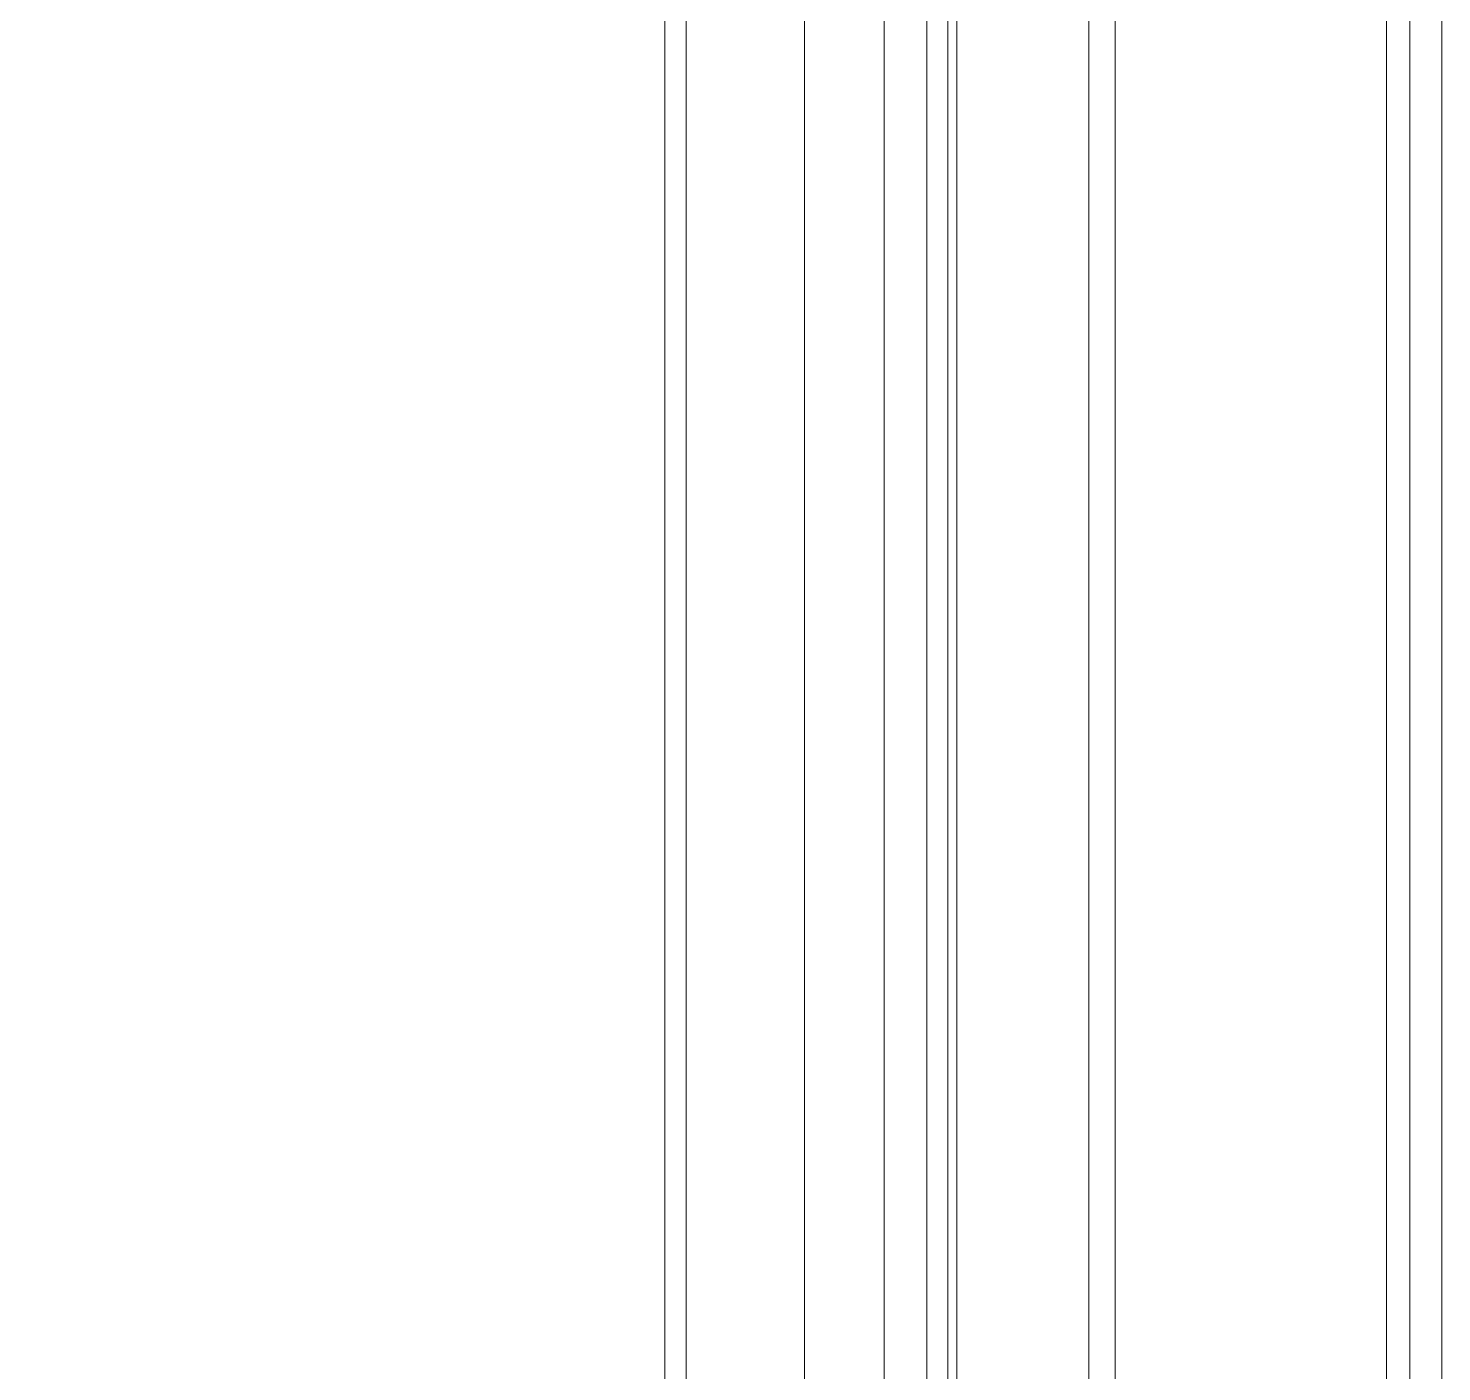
# Model space of a CAD drawing. Header units: inches. Extents: x -12478 to 399182, y -16583 to 525552.
# Drawn here: x 16841.7 to 17108, y 1236.9 to 1490 of the extents above; entities that cross this region are included whole.
import ezdxf

# ---------------------------------------------------------------- set-up
doc = ezdxf.new("R2010")
doc.units = ezdxf.units.IN
doc.header["$LTSCALE"] = 1000
doc.header["$MEASUREMENT"] = 0
doc.linetypes.add('HIDDEN2', pattern=[0.1875, 0.125, -0.0625])
doc.layers.add('Layer7', color=8, linetype='Continuous')
doc.layers.add('WOOD', color=23, linetype='Continuous')

# ---------------------------------------------------------------- blocks, each defined once
blk = doc.blocks.new('A$C296266e4')
at = {"layer": 'Layer7', "linetype": 'HIDDEN2', "lineweight": 0, "ltscale": 30, "elevation": 0}
blk.add_lwpolyline([(101.32, 0), (101.32, 2600), (1010, 2600), (1010, 0)], dxfattribs=at)
at = {"layer": 'WOOD', "lineweight": 0, "elevation": 0}
for points in [[(1101.32, 200), (1101.32, 2691.32), (941.32, 2691.32)], [(1095.31, 200), (1095.31, 2685.31), (941.32, 2685.31)], [(1090.91, 200), (1090.91, 2680.91), (941.32, 2680.91)], [(1039.84, 200), (1039.84, 2629.83), (941.32, 2629.83)], [(1034.87, 200), (1034.87, 2624.87), (941.32, 2624.87)], [(1008.32, 200), (1008.32, 2598.31), (941.32, 2598.31)], [(1004.32, 200), (1004.32, 2594.32), (941.32, 2594.32)], [(996.32, 200), (996.32, 2586.32), (941.32, 2586.32)], [(981.32, 200), (981.32, 2571.32), (941.32, 2571.32)], [(959, 0), (959, 2548.99), (941.32, 2548.99)], [(955, 0), (955, 2545), (941.32, 2545)], [(955, 2545), (955, 0)]]:
    blk.add_lwpolyline(points, dxfattribs=at)

msp = doc.modelspace()

# ---------------------------------------------------------------- block references
at = {"color": 8}
msp.add_blockref('A$C296266e4', (16006.65, 2.54, 0), dxfattribs=at)

doc.saveas('drawing.dxf')
